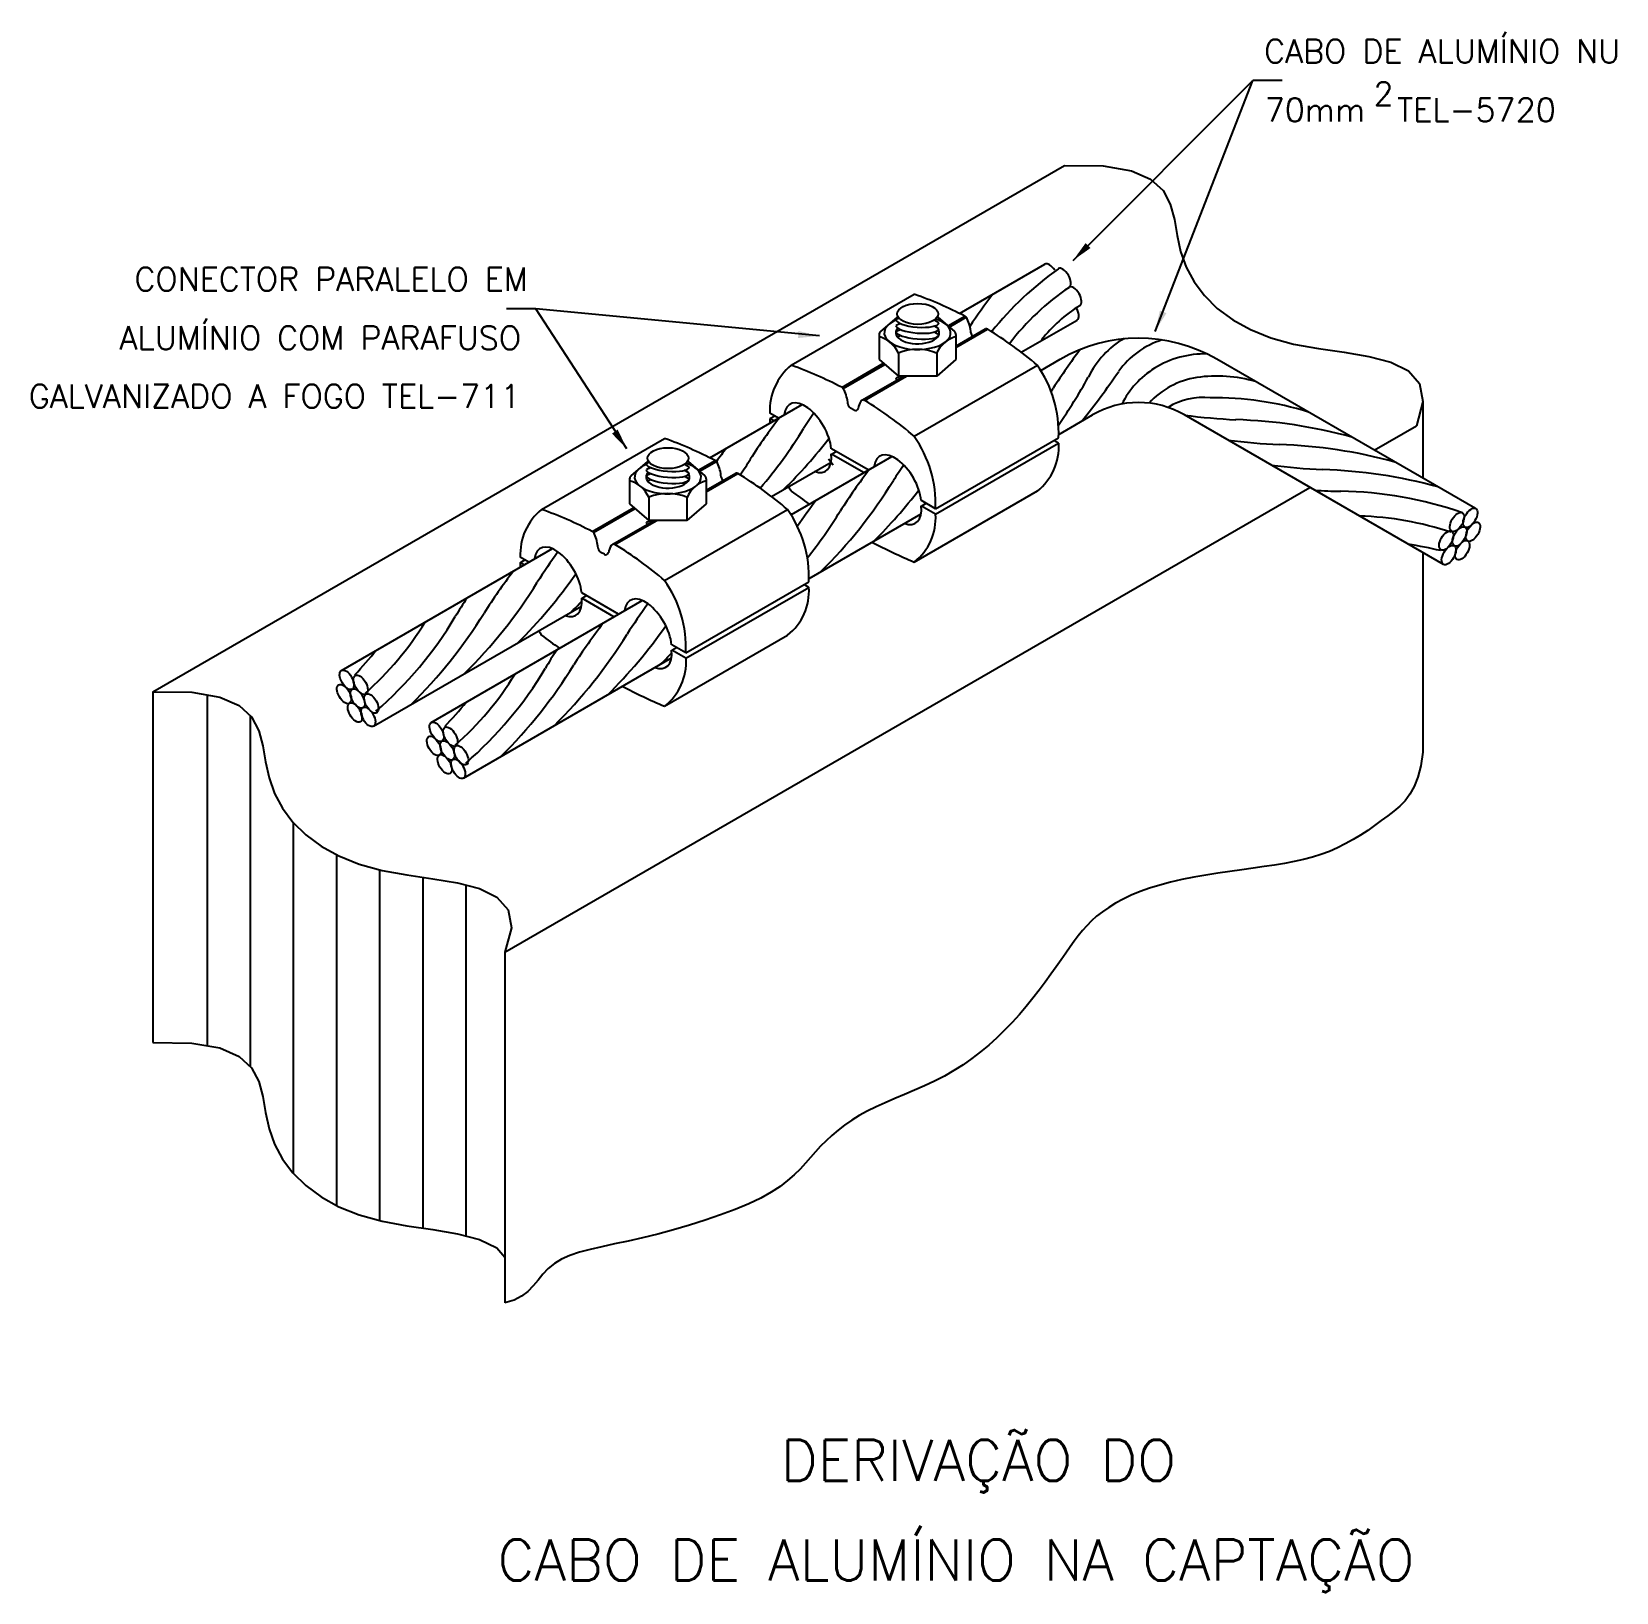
# Model space of a CAD drawing. Header units: millimetres. Extents: x -6284 to -6270.5, y -4664.1 to -4650.8.
import ezdxf
from ezdxf.enums import TextEntityAlignment as Align

# ---------------------------------------------------------------- set-up
doc = ezdxf.new("R2010")
doc.units = ezdxf.units.MM
doc.header["$LTSCALE"] = 10
doc.layers.add('Termotécnica', color=7, linetype='Continuous')
doc.styles.add('r140', font='romans.shx')
doc.styles.add('r80', font='romans.shx')

msp = doc.modelspace()

# ---------------------------------------------------------------- linework, layer by layer
at = {"layer": 'Termotécnica', "color": 2}
for p, q in [((-6275.095, -4652.771), (-6273.56, -4651.235)), ((-6274.395, -4653.377), (-6273.56, -4651.235)), ((-6273.31, -4651.235), (-6273.56, -4651.235)), ((-6282.954, -4656.455), (-6275.169, -4651.96)), ((-6276.065, -4653.225), (-6275.336, -4652.804)), ((-6279.683, -4653.184), (-6279.933, -4653.184)), ((-6277.262, -4653.416), (-6279.683, -4653.184)), ((-6278.905, -4654.381), (-6279.683, -4653.184)), ((-6276.596, -4653.256), (-6276.739, -4653.379)), ((-6276.607, -4653.273), (-6276.585, -4653.264)), ((-6276.242, -4653.305), (-6276.282, -4653.282)), ((-6276.251, -4653.256), (-6276.108, -4653.379)), ((-6275.538, -4653.555), (-6275.061, -4653.28)), ((-6276.75, -4653.404), (-6276.75, -4653.618)), ((-6276.607, -4653.324), (-6276.569, -4653.308)), ((-6276.607, -4653.375), (-6276.569, -4653.36)), ((-6276.598, -4653.423), (-6276.569, -4653.411)), ((-6276.241, -4653.356), (-6276.281, -4653.332)), ((-6276.241, -4653.407), (-6276.281, -4653.383)), ((-6276.097, -4653.404), (-6276.097, -4653.618)), ((-6276.587, -4653.563), (-6276.587, -4653.759)), ((-6276.26, -4653.563), (-6276.26, -4653.759)), ((-6276.75, -4653.618), (-6276.587, -4653.759)), ((-6276.097, -4653.618), (-6276.26, -4653.759)), ((-6275.371, -4653.711), (-6275.204, -4653.614)), ((-6271.657, -4654.891), (-6273.868, -4653.615)), ((-6276.607, -4653.775), (-6276.571, -4653.76)), ((-6276.26, -4653.759), (-6276.587, -4653.759)), ((-6272.107, -4653.975), (-6272.107, -4654.631)), ((-6278.198, -4654.456), (-6277.409, -4654.001)), ((-6275.218, -4654.257), (-6274.93, -4654.09)), ((-6271.932, -4655.367), (-6274.143, -4654.09)), ((-6272.523, -4654.391), (-6272.162, -4654.183)), ((-6278.729, -4654.487), (-6278.872, -4654.611)), ((-6278.739, -4654.504), (-6278.718, -4654.495)), ((-6278.374, -4654.536), (-6278.414, -4654.513)), ((-6278.383, -4654.487), (-6278.241, -4654.611)), ((-6277.671, -4654.787), (-6277.162, -4654.493)), ((-6277.501, -4654.94), (-6276.643, -4654.445)), ((-6278.883, -4654.635), (-6278.883, -4654.849)), ((-6278.739, -4654.555), (-6278.701, -4654.54)), ((-6278.739, -4654.606), (-6278.701, -4654.591)), ((-6278.73, -4654.654), (-6278.701, -4654.642)), ((-6278.373, -4654.587), (-6278.413, -4654.563)), ((-6278.374, -4654.638), (-6278.413, -4654.615)), ((-6278.229, -4654.635), (-6278.229, -4654.849)), ((-6279.947, -4658.678), (-6273.072, -4654.709)), ((-6278.883, -4654.849), (-6278.719, -4654.991)), ((-6278.719, -4654.794), (-6278.719, -4654.991)), ((-6278.393, -4654.794), (-6278.393, -4654.991)), ((-6278.229, -4654.849), (-6278.393, -4654.991)), ((-6278.739, -4655.006), (-6278.704, -4654.991)), ((-6278.393, -4654.991), (-6278.719, -4654.991)), ((-6277.35, -4655.488), (-6276.392, -4654.935)), ((-6281.344, -4656.273), (-6279.542, -4655.232)), ((-6272.107, -4655.266), (-6272.107, -4656.97)), ((-6281.069, -4656.749), (-6279.293, -4655.723)), ((-6280.576, -4656.716), (-6278.775, -4655.676)), ((-6280.302, -4657.192), (-6278.525, -4656.166)), ((-6282.954, -4656.455), (-6282.954, -4659.45)), ((-6279.947, -4658.678), (-6279.947, -4661.673))]:
    msp.add_line(p, q, dxfattribs=at)
at = {"layer": 'Termotécnica', "color": 1}
for p, q in [((-6277.502, -4653.667), (-6276.451, -4653.06)), ((-6276.164, -4653.331), (-6276.02, -4653.248)), ((-6276.153, -4653.341), (-6276.008, -4653.257)), ((-6276.097, -4653.503), (-6275.843, -4653.356)), ((-6276.097, -4653.516), (-6275.825, -4653.359)), ((-6275.943, -4653.427), (-6275.944, -4653.426)), ((-6277.071, -4653.855), (-6276.715, -4653.649)), ((-6277.059, -4653.864), (-6276.703, -4653.659)), ((-6276.451, -4654.273), (-6275.4, -4653.667)), ((-6276.894, -4653.963), (-6276.541, -4653.759)), ((-6276.875, -4653.966), (-6276.518, -4653.759)), ((-6277.611, -4654.117), (-6277.684, -4654.075)), ((-6277.684, -4654.122), (-6277.643, -4654.098)), ((-6276.965, -4654.05), (-6276.995, -4654.033)), ((-6277.651, -4654.14), (-6277.684, -4654.122)), ((-6279.634, -4654.898), (-6278.584, -4654.291)), ((-6276.845, -4654.559), (-6277.158, -4654.379)), ((-6276.269, -4654.892), (-6275.219, -4654.285)), ((-6276.269, -4654.938), (-6275.219, -4654.332)), ((-6275.219, -4654.332), (-6275.259, -4654.308)), ((-6278.296, -4654.562), (-6278.153, -4654.479)), ((-6278.285, -4654.572), (-6278.141, -4654.488)), ((-6277.184, -4654.465), (-6277.143, -4654.516)), ((-6277.158, -4654.425), (-6277.118, -4654.402)), ((-6276.885, -4654.583), (-6277.158, -4654.425)), ((-6278.229, -4654.734), (-6277.975, -4654.588)), ((-6278.229, -4654.747), (-6277.957, -4654.59)), ((-6278.075, -4654.658), (-6278.077, -4654.657)), ((-6276.451, -4655.347), (-6275.4, -4654.74)), ((-6279.203, -4655.086), (-6278.847, -4654.88)), ((-6279.191, -4655.095), (-6278.836, -4654.89)), ((-6278.584, -4655.504), (-6277.533, -4654.898)), ((-6276.269, -4654.892), (-6276.39, -4654.822)), ((-6276.39, -4654.869), (-6276.349, -4654.845)), ((-6276.269, -4654.938), (-6276.39, -4654.869)), ((-6279.026, -4655.194), (-6278.674, -4654.991)), ((-6279.008, -4655.197), (-6278.651, -4654.991)), ((-6279.744, -4655.348), (-6279.816, -4655.306)), ((-6279.816, -4655.353), (-6279.776, -4655.329)), ((-6279.098, -4655.281), (-6279.128, -4655.264)), ((-6279.784, -4655.372), (-6279.816, -4655.353)), ((-6278.402, -4656.123), (-6277.351, -4655.516)), ((-6278.402, -4656.169), (-6277.351, -4655.563)), ((-6277.351, -4655.563), (-6277.391, -4655.539)), ((-6278.977, -4655.791), (-6279.29, -4655.61)), ((-6279.29, -4655.656), (-6279.25, -4655.633)), ((-6279.018, -4655.814), (-6279.29, -4655.656)), ((-6278.584, -4656.578), (-6277.533, -4655.971)), ((-6278.402, -4656.123), (-6278.522, -4656.053)), ((-6278.522, -4656.1), (-6278.482, -4656.077)), ((-6278.402, -4656.169), (-6278.522, -4656.1)), ((-6282.491, -4656.481), (-6282.491, -4659.477)), ((-6282.123, -4656.66), (-6282.123, -4659.656)), ((-6281.755, -4657.571), (-6281.755, -4660.566)), ((-6281.386, -4657.845), (-6281.386, -4660.84)), ((-6281.018, -4657.974), (-6281.018, -4660.97)), ((-6280.649, -4658.039), (-6280.649, -4661.034)), ((-6280.281, -4658.105), (-6280.281, -4661.101))]:
    msp.add_line(p, q, dxfattribs=at)
at = {"layer": 'Termotécnica', "color": 2}
for points in [[(-6275.169, -4651.96), (-6274.837, -4651.964), (-6274.597, -4652.005), (-6274.433, -4652.078), (-6274.327, -4652.175), (-6274.265, -4652.292), (-6274.23, -4652.422), (-6274.206, -4652.558), (-6274.177, -4652.696), (-6274.13, -4652.828), (-6274.062, -4652.955), (-6273.973, -4653.072), (-6273.863, -4653.181), (-6273.732, -4653.278), (-6273.58, -4653.362), (-6273.407, -4653.431), (-6273.212, -4653.486), (-6272.999, -4653.524), (-6272.779, -4653.556), (-6272.568, -4653.591), (-6272.38, -4653.641), (-6272.231, -4653.714), (-6272.135, -4653.822), (-6272.107, -4653.975), (-6272.162, -4654.183)], [(-6282.954, -4656.455), (-6282.622, -4656.459), (-6282.382, -4656.5), (-6282.218, -4656.573), (-6282.112, -4656.67), (-6282.05, -4656.787), (-6282.015, -4656.916), (-6281.991, -4657.053), (-6281.962, -4657.19), (-6281.915, -4657.323), (-6281.847, -4657.449), (-6281.758, -4657.567), (-6281.648, -4657.675), (-6281.517, -4657.772), (-6281.365, -4657.856), (-6281.192, -4657.926), (-6280.997, -4657.98), (-6280.784, -4658.019), (-6280.564, -4658.051), (-6280.353, -4658.086), (-6280.165, -4658.135), (-6280.016, -4658.209), (-6279.92, -4658.317), (-6279.892, -4658.469), (-6279.947, -4658.678)], [(-6272.107, -4656.97), (-6272.125, -4657.087), (-6272.15, -4657.184), (-6272.181, -4657.264), (-6272.218, -4657.33), (-6272.259, -4657.385), (-6272.305, -4657.432), (-6272.355, -4657.474), (-6272.408, -4657.514), (-6272.463, -4657.555), (-6272.52, -4657.597), (-6272.579, -4657.638), (-6272.641, -4657.678), (-6272.704, -4657.717), (-6272.77, -4657.753), (-6272.837, -4657.787), (-6272.906, -4657.818), (-6272.978, -4657.844), (-6273.051, -4657.867), (-6273.127, -4657.887), (-6273.206, -4657.904), (-6273.288, -4657.92), (-6273.374, -4657.934), (-6273.463, -4657.948), (-6273.557, -4657.961), (-6273.655, -4657.975), (-6273.756, -4657.989), (-6273.858, -4658.005), (-6273.962, -4658.021), (-6274.064, -4658.039), (-6274.165, -4658.059), (-6274.262, -4658.081), (-6274.355, -4658.105), (-6274.442, -4658.132), (-6274.523, -4658.161), (-6274.598, -4658.192), (-6274.668, -4658.225), (-6274.732, -4658.26), (-6274.791, -4658.296), (-6274.845, -4658.334), (-6274.894, -4658.372), (-6274.938, -4658.412), (-6274.978, -4658.452), (-6275.015, -4658.494), (-6275.051, -4658.538), (-6275.086, -4658.585), (-6275.121, -4658.634), (-6275.158, -4658.687), (-6275.197, -4658.743), (-6275.239, -4658.804), (-6275.284, -4658.867), (-6275.332, -4658.934), (-6275.384, -4659.002), (-6275.438, -4659.071), (-6275.495, -4659.141), (-6275.554, -4659.21), (-6275.616, -4659.278), (-6275.68, -4659.344), (-6275.746, -4659.409), (-6275.815, -4659.471), (-6275.886, -4659.53), (-6275.959, -4659.586), (-6276.035, -4659.64), (-6276.113, -4659.69), (-6276.194, -4659.737), (-6276.278, -4659.78), (-6276.363, -4659.82), (-6276.448, -4659.858), (-6276.534, -4659.894), (-6276.618, -4659.929), (-6276.7, -4659.964), (-6276.778, -4659.999), (-6276.853, -4660.036), (-6276.922, -4660.074), (-6276.986, -4660.114), (-6277.046, -4660.156), (-6277.102, -4660.199), (-6277.155, -4660.244), (-6277.204, -4660.289), (-6277.251, -4660.336), (-6277.295, -4660.383), (-6277.338, -4660.431), (-6277.381, -4660.48), (-6277.427, -4660.53), (-6277.477, -4660.579), (-6277.533, -4660.629), (-6277.598, -4660.679), (-6277.674, -4660.729), (-6277.762, -4660.778), (-6277.865, -4660.827), (-6277.98, -4660.876), (-6278.105, -4660.922), (-6278.236, -4660.967), (-6278.371, -4661.01), (-6278.507, -4661.049), (-6278.641, -4661.085), (-6278.772, -4661.117), (-6278.895, -4661.145), (-6279.011, -4661.17), (-6279.119, -4661.193), (-6279.219, -4661.217), (-6279.31, -4661.241), (-6279.392, -4661.268), (-6279.464, -4661.3), (-6279.525, -4661.337), (-6279.578, -4661.38), (-6279.623, -4661.428), (-6279.664, -4661.478), (-6279.706, -4661.528), (-6279.752, -4661.575), (-6279.805, -4661.616), (-6279.869, -4661.65), (-6279.947, -4661.673)], [(-6282.954, -4659.45), (-6282.622, -4659.454), (-6282.382, -4659.496), (-6282.218, -4659.568), (-6282.112, -4659.666), (-6282.05, -4659.782), (-6282.015, -4659.912), (-6281.991, -4660.048), (-6281.962, -4660.186), (-6281.915, -4660.319), (-6281.847, -4660.445), (-6281.758, -4660.563), (-6281.648, -4660.671), (-6281.517, -4660.768), (-6281.365, -4660.852), (-6281.192, -4660.922), (-6280.997, -4660.976), (-6280.784, -4661.014), (-6280.564, -4661.046), (-6280.353, -4661.082), (-6280.165, -4661.131), (-6280.016, -4661.204), (-6279.947, -4661.282)]]:
    msp.add_lwpolyline(points, dxfattribs=at)
at = {"layer": 'Termotécnica', "color": 1}
for centre, radius, start, end in [((-6273.551, -4655.181), 2.874, 125.5176, 141.1893), ((-6273.945, -4654.764), 2.123, 123.8813, 142.8616), ((-6277.57, -4656.211), 3.344, 62.3884, 70.4515), ((-6271.607, -4656.258), 5.258, 142.5428, 146.2158), ((-6274.444, -4654.148), 1.154, 120.9836, 142.8263), ((-6276.042, -4653.289), 0.0467, 24.7708, 62.3884), ((-6276.328, -4653.422), 0.362, 5.0457, 24.7708), ((-6275.921, -4653.386), 0.0467, 185.0457, 227.0086), ((-6275.837, -4653.379), 0.0233, 58.5339, 105.6441), ((-6277.57, -4656.211), 3.344, 49.5485, 58.5339), ((-6270.839, -4656.702), 5.258, 142.9246, 147.3042), ((-6274.264, -4654.107), 0.778, 120.4489, 154.1822), ((-6274.129, -4654.126), 0.706, 106.9432, 144.7286), ((-6273.971, -4654.382), 0.812, 88.5811, 121.8265), ((-6277.185, -4654.053), 0.5, 129.418, 182.5671), ((-6278.621, -4656.818), 3.344, 62.3884, 70.4515), ((-6276.221, -4654.244), 1.003, 357.6548, 35.1247), ((-6273.984, -4654.355), 0.782, 122.0872, 152.8488), ((-6278.876, -4651.604), 4.47, 324.8617, 331.0395), ((-6279.957, -4650.154), 6.347, 321.0657, 325.8315), ((-6273.936, -4654.453), 0.689, 98.5243, 137.8058), ((-6273.868, -4654.961), 1.202, 73.9945, 98.1468), ((-6277.093, -4653.896), 0.0467, 24.7708, 62.3884), ((-6277.379, -4654.028), 0.362, 5.0457, 24.7708), ((-6276.67, -4654.097), 0.268, 152.7544, 166.6011), ((-6276.888, -4653.986), 0.0233, 58.5339, 152.7544), ((-6278.621, -4656.818), 3.344, 49.5485, 58.5339), ((-6278.868, -4651.628), 4.24, 327.7495, 328.2103), ((-6273.989, -4654.503), 0.561, 83.3456, 121.7518), ((-6273.882, -4656.626), 2.681, 72.6901, 90.9166), ((-6273.427, -4657.309), 5.258, 142.5428, 147.3042), ((-6272.972, -4657.046), 5.258, 145.5438, 147.3042), ((-6276.972, -4653.992), 0.0467, 185.0457, 240), ((-6276.953, -4654.03), 0.0233, 240, 346.6011), ((-6273.457, -4648.879), 5.258, 262.5428, 267.3042), ((-6281, -4651.973), 4.24, 319.6915, 328.2103), ((-6276.657, -4654.156), 1.027, 178.1074, 180.2129), ((-6273.836, -4658.369), 4.24, 74.6647, 88.2103), ((-6279.703, -4657.443), 3.344, 62.3884, 70.4515), ((-6273.882, -4657.572), 5.258, 142.5428, 144.0963), ((-6280.545, -4651.71), 4.24, 314.6647, 322.6088), ((-6277.272, -4654.851), 1.003, 357.6548, 35.1247), ((-6275.702, -4654.361), 0.485, 308.5223, 3.4628), ((-6273.087, -4649.092), 5.258, 262.5428, 267.3042), ((-6273.467, -4658.582), 4.24, 74.6647, 88.2103), ((-6278.174, -4654.521), 0.0467, 24.7708, 62.3884), ((-6278.461, -4654.653), 0.362, 5.0457, 24.7708), ((-6281.455, -4652.235), 4.24, 326.0665, 328.2103), ((-6278.054, -4654.617), 0.0467, 185.0457, 227.0086), ((-6277.969, -4654.61), 0.0233, 58.5339, 105.6441), ((-6279.703, -4657.443), 3.344, 49.5485, 58.5339), ((-6280.233, -4652.416), 4.24, 314.6647, 328.2103), ((-6272.659, -4657.752), 5.258, 142.5428, 147.3042), ((-6272.204, -4657.49), 5.258, 145.5941, 147.3042), ((-6272.718, -4649.305), 5.258, 262.5428, 267.3042), ((-6273.098, -4658.795), 4.24, 74.6647, 88.2103), ((-6276.657, -4654.156), 1.027, 212.1625, 214.6721), ((-6274.471, -4650.704), 5.048, 233.0969, 235.2421), ((-6279.778, -4652.153), 4.24, 314.6647, 322.5643), ((-6272.772, -4651.492), 3.251, 265.4237, 269.3417), ((-6272.861, -4658.072), 3.33, 70.883, 89.117), ((-6279.317, -4655.284), 0.5, 129.418, 182.5671), ((-6280.753, -4658.049), 3.344, 62.3884, 70.4515), ((-6278.354, -4655.475), 1.003, 357.6548, 35.1247), ((-6273.114, -4658.015), 5.258, 142.5428, 145.5417), ((-6280.688, -4652.679), 4.24, 321.6259, 328.2103), ((-6273.322, -4658.132), 5.258, 142.5428, 142.6645), ((-6276.753, -4654.968), 0.485, 308.5223, 3.4628), ((-6272.714, -4657.61), 2.656, 71.4044, 88.5956), ((-6279.225, -4655.127), 0.0467, 24.7708, 62.3884), ((-6279.512, -4655.26), 0.362, 5.0457, 24.7708), ((-6279.02, -4655.217), 0.0233, 58.5339, 152.7544), ((-6274.471, -4650.704), 5.048, 242.3595, 246.9031), ((-6273.033, -4659.823), 4.698, 76.7715, 80.1887), ((-6275.247, -4658.36), 5.258, 143.8847, 147.3042), ((-6279.104, -4655.224), 0.0467, 185.0457, 240), ((-6279.086, -4655.261), 0.0233, 240, 346.6011), ((-6278.803, -4655.329), 0.268, 152.7544, 166.6011), ((-6280.753, -4658.049), 3.344, 49.5485, 58.5339), ((-6275.701, -4658.623), 5.258, 142.5428, 147.3042), ((-6282.82, -4653.023), 4.24, 314.6647, 325.1139), ((-6278.79, -4655.387), 1.027, 178.1074, 180.2129), ((-6283.275, -4653.286), 4.24, 314.6647, 328.2103), ((-6279.404, -4656.082), 1.003, 357.6548, 35.1247), ((-6277.835, -4655.592), 0.485, 308.5223, 3.4628), ((-6277.575, -4657.47), 3.251, 146.0117, 149.3417), ((-6282.365, -4652.761), 4.24, 314.6647, 316.4804), ((-6274.479, -4658.803), 5.258, 143.8885, 147.3042), ((-6282.896, -4654.474), 2.656, 311.4044, 328.5956), ((-6283.229, -4654.103), 3.33, 310.883, 329.117), ((-6283.73, -4653.549), 4.24, 314.6647, 328.2103), ((-6274.934, -4659.066), 5.258, 142.5428, 147.3042), ((-6278.79, -4655.387), 1.027, 212.1625, 214.6721), ((-6276.604, -4651.935), 5.048, 233.0969, 235.2421), ((-6282.508, -4653.729), 4.24, 314.6647, 328.2103), ((-6282.053, -4653.467), 4.24, 314.6647, 325.1363), ((-6284.652, -4653.091), 4.698, 316.7715, 320.1887), ((-6276.807, -4657.913), 3.251, 146.0117, 149.3417), ((-6281.598, -4653.204), 4.24, 314.6647, 316.4749), ((-6282.461, -4654.546), 3.33, 310.883, 329.117), ((-6282.963, -4653.992), 4.24, 314.6647, 328.2103), ((-6278.885, -4656.199), 0.485, 308.5223, 3.4628), ((-6282.128, -4654.918), 2.656, 311.4044, 328.5956), ((-6276.604, -4651.935), 5.048, 242.3595, 246.9031), ((-6283.885, -4653.534), 4.698, 316.7715, 320.1887)]:
    msp.add_arc(centre, radius, start, end, dxfattribs=at)
at = {"layer": 'Termotécnica', "color": 2}
for centre, radius, start, end in [((-6276.575, -4653.28), 0.0327, 119.1317, 130.8846), ((-6276.272, -4653.28), 0.0327, 49.1165, 56.2919), ((-6276.718, -4653.404), 0.0327, 130.8846, 180), ((-6276.818, -4653.665), 0.252, 23.8108, 74.501), ((-6276.029, -4653.666), 0.253, 105.5818, 156.1065), ((-6276.129, -4653.404), 0.0327, 0, 49.1165), ((-6276.424, -4653.967), 0.436, 67.9969, 112.0248), ((-6274.536, -4654.774), 1.338, 60.0414, 120.0581), ((-6274.536, -4654.772), 0.787, 60, 120), ((-6278.707, -4654.512), 0.0327, 119.1317, 130.8846), ((-6278.405, -4654.512), 0.0327, 49.1165, 56.2919), ((-6278.85, -4654.635), 0.0327, 130.8846, 180), ((-6278.95, -4654.896), 0.252, 23.8108, 74.501), ((-6278.161, -4654.897), 0.253, 105.5818, 156.1065), ((-6278.262, -4654.635), 0.0327, 0, 49.1165), ((-6278.556, -4655.198), 0.436, 67.9969, 112.0248)]:
    msp.add_arc(centre, radius, start, end, dxfattribs=at)
for centre, major_axis, ratio, start_param, end_param in [((-6275.29, -4652.883), (-0.046, 0.0796), 0.509483, 4.765756, 6.283185), ((-6275.175, -4652.921), (-0.046, 0.0796), 0.509483, 3.143946, 6.283185), ((-6275.084, -4653.079), (-0.046, 0.0796), 0.509483, 3.141593, 6.283185), ((-6276.424, -4653.39), (-0.284, 0), 0.500279, 5.414719, 10.426914), ((-6275.107, -4653.2), (-0.046, 0.0796), 0.509483, 3.141593, 4.783167), ((-6276.424, -4653.39), (0.186, 0), 0.500279, 2.686448, 6.55275), ((-6278.556, -4654.622), (-0.284, 0), 0.500279, 5.414719, 10.426914), ((-6278.556, -4654.622), (0.186, 0), 0.500279, 2.686448, 6.55275)]:
    msp.add_ellipse(centre, major_axis=major_axis, ratio=ratio, start_param=start_param, end_param=end_param, dxfattribs=at)
for centre, major_axis in [((-6276.422, -4653.228), (0.175, 0)), ((-6278.555, -4654.46), (0.175, 0)), ((-6271.816, -4655.005), (0.0459, 0.0796)), ((-6271.703, -4654.97), (0.0459, 0.0796)), ((-6271.794, -4655.128), (0.0459, 0.0796)), ((-6271.679, -4655.088), (0.0459, 0.0796)), ((-6271.908, -4655.164), (0.0459, 0.0796)), ((-6271.77, -4655.246), (0.0459, 0.0796)), ((-6271.886, -4655.287), (0.0459, 0.0796)), ((-6281.298, -4656.352), (0.0459, -0.0796)), ((-6281.321, -4656.474), (0.0459, -0.0796)), ((-6281.18, -4656.395), (0.0459, -0.0796)), ((-6281.229, -4656.631), (0.0459, -0.0796)), ((-6281.206, -4656.512), (0.0459, -0.0796)), ((-6281.088, -4656.554), (0.0459, -0.0796)), ((-6281.115, -4656.669), (0.0459, -0.0796)), ((-6280.53, -4656.796), (0.0459, -0.0796)), ((-6280.413, -4656.838), (0.0459, -0.0796)), ((-6280.553, -4656.917), (0.0459, -0.0796)), ((-6280.439, -4656.955), (0.0459, -0.0796)), ((-6280.321, -4656.997), (0.0459, -0.0796)), ((-6280.462, -4657.074), (0.0459, -0.0796)), ((-6280.347, -4657.112), (0.0459, -0.0796))]:
    msp.add_ellipse(centre, major_axis=major_axis, ratio=0.509483, dxfattribs=at)
at = {"layer": 'Termotécnica', "color": 1}
for centre, major_axis, ratio, start_param, end_param in [((-6276.425, -4653.289), (0.184, -0.015), 0.281547, 3.158868, 6.283185), ((-6276.425, -4653.34), (0.184, -0.015), 0.281547, 3.158868, 6.283185), ((-6276.424, -4653.39), (0.184, -0.015), 0.281547, 3.158868, 6.283185), ((-6276.425, -4653.791), (0.184, -0.015), 0.279135, 3.116958, 3.481138), ((-6276.425, -4653.74), (0.184, -0.015), 0.279135, 3.801642, 3.952234), ((-6277.361, -4654.262), (-0.152, 0.263), 0.509483, -2.30038, 0.601492), ((-6278.557, -4654.52), (0.184, -0.015), 0.281547, 3.158868, 6.283185), ((-6277.361, -4654.308), (0.152, -0.263), 0.509483, -0.564119, 0.847762), ((-6276.593, -4654.705), (-0.152, 0.263), 0.509483, -2.30038, 0.597198), ((-6278.557, -4654.571), (0.184, -0.015), 0.281547, 3.158868, 6.283185), ((-6278.556, -4654.622), (0.184, -0.015), 0.281547, 3.158868, 6.283185), ((-6276.593, -4654.752), (0.152, -0.263), 0.509483, -0.566179, 0.847762), ((-6278.557, -4655.022), (0.184, -0.015), 0.279135, 3.116958, 3.481138), ((-6278.557, -4654.971), (0.184, -0.015), 0.279135, 3.801642, 3.952234), ((-6279.493, -4655.493), (-0.152, 0.263), 0.509483, -2.30038, 0.601492), ((-6279.493, -4655.539), (0.152, -0.263), 0.509483, -0.564119, 0.847762), ((-6278.725, -4655.936), (-0.152, 0.263), 0.509483, -2.30038, 0.597198), ((-6278.725, -4655.983), (0.152, -0.263), 0.509483, -0.566179, 0.847762)]:
    msp.add_ellipse(centre, major_axis=major_axis, ratio=ratio, start_param=start_param, end_param=end_param, dxfattribs=at)
at = {"layer": 'Termotécnica', "color": 2}
for points in [[(-6274.946, -4652.665), (-6274.988, -4652.623), (-6275.095, -4652.771)], [(-6274.298, -4653.222), (-6274.353, -4653.199), (-6274.395, -4653.377)], [(-6277.44, -4653.374), (-6277.444, -4653.434), (-6277.262, -4653.416)], [(-6278.984, -4654.216), (-6279.033, -4654.25), (-6278.905, -4654.381)]]:
    msp.add_solid(points, dxfattribs=at)

# ---------------------------------------------------------------- texts
at = {"layer": 'Termotécnica', "color": 2, "style": 'r80'}
for s, p in [('CABO DE ALUMÍNIO NU', (-6273.464, -4651.085)), ('2', (-6272.529, -4651.448)), ('70mm  TEL-5720', (-6273.458, -4651.585))]:
    msp.add_text(s, height=0.2, dxfattribs=at).set_placement(p)
for s, p in [('CONECTOR PARALELO EM ', (-6279.614, -4653.031)), ('ALUMÍNIO COM PARAFUSO', (-6279.81, -4653.533)), ('GALVANIZADO A FOGO TEL-711', (-6279.815, -4654.031))]:
    msp.add_text(s, height=0.2, dxfattribs=at).set_placement(p, align=Align.RIGHT)
at = {"layer": 'Termotécnica', "color": 5, "style": 'r140'}
for s, p in [(' DERIVAÇÃO DO', (-6276.024, -4663.298)), ('CABO DE ALUMÍNIO NA CAPTAÇÃO', (-6276.095, -4664.149))]:
    msp.add_text(s, height=0.35, dxfattribs=at).set_placement(p, align=Align.BOTTOM_CENTER)

doc.saveas('drawing.dxf')
